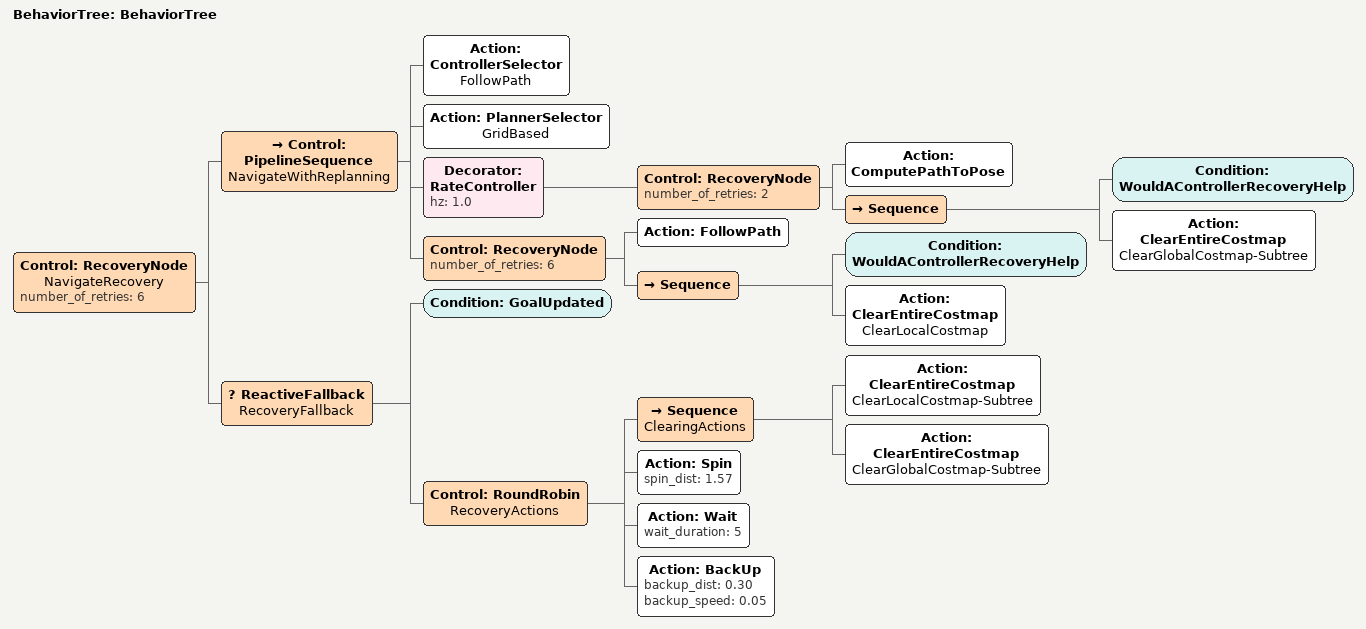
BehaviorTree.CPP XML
<?xml version="1.0"?>
<root main_tree_to_execute="BehaviorTree">
    <BehaviorTree ID="BehaviorTree">
        <Control ID="RecoveryNode" name="NavigateRecovery" number_of_retries="6">
            <Control ID="PipelineSequence" name="NavigateWithReplanning">
                <Action ID="ControllerSelector" name="FollowPath"/>
                <Action ID="PlannerSelector" name="GridBased"/>
                <Decorator ID="RateController" hz="1.0">
                    <Control ID="RecoveryNode" number_of_retries="2">
                        <Action ID="ComputePathToPose"/>
                        <Sequence>
                            <Condition ID="WouldAControllerRecoveryHelp"/>
                            <Action ID="ClearEntireCostmap" name="ClearGlobalCostmap-Subtree"/>
                        </Sequence>
                    </Control>
                </Decorator>
                <Control ID="RecoveryNode" number_of_retries="6">
                    <Action ID="FollowPath"/>
                    <Sequence>
                        <Condition ID="WouldAControllerRecoveryHelp"/>
                        <Action ID="ClearEntireCostmap" name="ClearLocalCostmap"/>
                    </Sequence>
                </Control>
            </Control>
            <ReactiveFallback name="RecoveryFallback">
                <Condition ID="GoalUpdated"/>
                <Control ID="RoundRobin" name="RecoveryActions">
                    <Sequence name="ClearingActions">
                        <Action ID="ClearEntireCostmap" name="ClearLocalCostmap-Subtree"/>
                        <Action ID="ClearEntireCostmap" name="ClearGlobalCostmap-Subtree"/>
                    </Sequence>
                    <Action ID="Spin" spin_dist="1.57"/>
                    <Action ID="Wait" wait_duration="5"/>
                    <Action ID="BackUp" backup_dist="0.30" backup_speed="0.05"/>
                </Control>
            </ReactiveFallback>
        </Control>
    </BehaviorTree>
</root>
